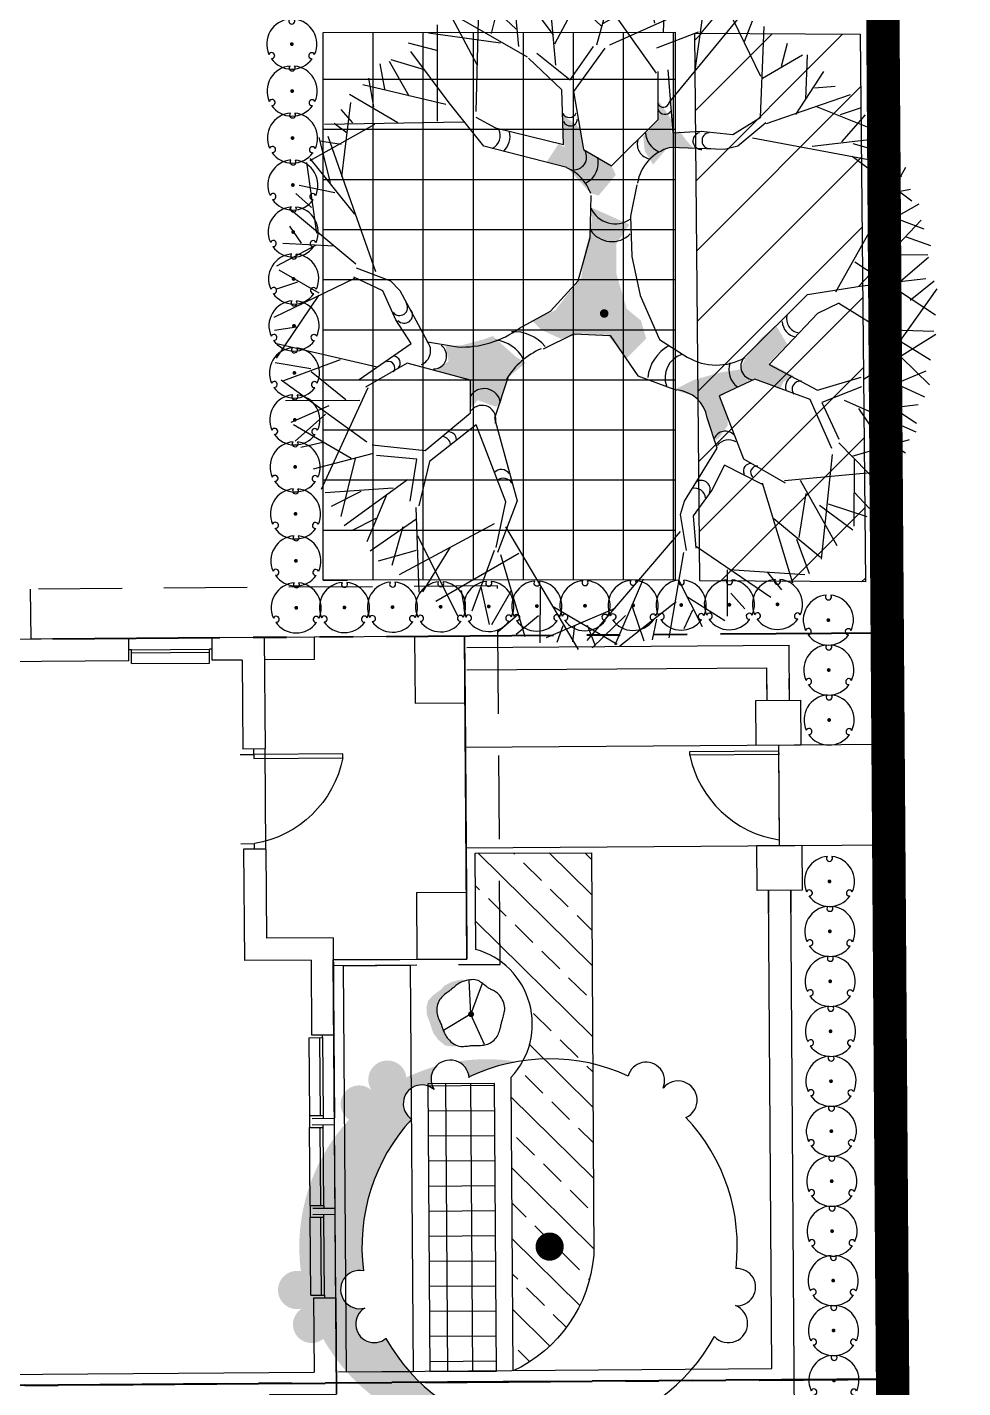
# Model space of a CAD drawing. Header units: feet. Extents: x 919634 to 928945, y 707022 to 708026.
# Drawn here: x 921057.91 to 921085.94, y 707317.53 to 707358.27 of the extents above; entities that cross this region are included whole.
import ezdxf

# ---------------------------------------------------------------- set-up
doc = ezdxf.new("R2010")
doc.units = ezdxf.units.FT
doc.header["$LTSCALE"] = 20
doc.header["$MEASUREMENT"] = 0
for name, pattern in [('PHANTOM2', [1.25, 0.625, -0.125, 0.125, -0.125, 0.125, -0.125]), ('Site Plan$0$HIDDEN2', [0.1875, 0.125, -0.0625]), ('Site Plan$0$PHANTOM2', [1.25, 0.625, -0.125, 0.125, -0.125, 0.125, -0.125])]:
    doc.linetypes.add(name, pattern=pattern)
doc.layers.add('-u-site-propline', color=7, linetype='PHANTOM2', true_color=0xd10000)
for name, color, linetype in [('-u-site-xref', 7, 'Continuous'), ('L-002', 15, 'Continuous'), ('LK-SHRB-035M', 4, 'Continuous'), ('LK-SHRB-TRNK', 3, 'Continuous'), ('LK-TREE-013M', 6, 'Continuous'), ('LK-TREE-025M', 2, 'Continuous'), ('LK-TREE-035M', 123, 'Continuous'), ('LK-TREE-SM60', 251, 'Continuous'), ('LK-TREE-TRNK', 32, 'Continuous'), ('LP-PATT-GRND', 251, 'Continuous'), ('LP-PATT-SHAR', 4, 'Continuous'), ('LP-SHAR-BRDR-CONT', 123, 'Continuous'), ('LP-SHRB', 7, 'Continuous'), ('LP-TREE', 15, 'Continuous'), ('Site Plan$0$-u-site-bldg-slab', 6, 'Continuous'), ('Site Plan$0$-u-site-bldg_interior', 252, 'Continuous'), ('Site Plan$0$-u-site-fence', 4, 'Site Plan$0$FENCELINE1'), ('Site Plan$0$-u-site-wall', 4, 'Continuous'), ('Site Plan$0$A-DOOR', 253, 'Continuous'), ('Site Plan$0$SP-BLDG-ROOF ABOVE', 4, 'Site Plan$0$HIDDEN2'), ('x-RL TH4-LP Block$0$LK-SHRB-013M', 253, 'Continuous'), ('x-RL TH4-LP Block$0$LK-SHRB-035M', 253, 'Continuous'), ('x-RL TH4-LP Block$0$LK-SHRB-TRNK', 253, 'Continuous'), ('x-RL TH4-LP Block$0$LK-TREE-050M', 253, 'Continuous'), ('x-RL TH4-LP Block$0$LK-TREE-TRNK', 253, 'Continuous'), ('x-RL TH4-LP Block$0$LP-PATT-SHAR', 253, 'Continuous'), ('x-RL TH4-LP Block$0$LP-SHAR-BRDR-CONT', 253, 'Continuous'), ('x-RL TH4-LP Block$0$LP-SHRB', 253, 'Continuous'), ('x-RL TH4-LP Block$0$LP-TREE', 253, 'Continuous')]:
    doc.layers.add(name, color=color, linetype=linetype)
for name, color, linetype, lineweight in [('Site Plan$0$SP-LOT LINES', 252, 'Site Plan$0$PHANTOM2', 40), ('Site Plan$0$SP-SIDEWALK', 2, 'Continuous', 25), ('SP-BUILDING-FOOTPRINT', 1, 'Continuous', 25)]:
    doc.layers.add(name, color=color, linetype=linetype, lineweight=lineweight)
for name, color, linetype, plot in [('x-RL TH4-LP Block$0$-u-site-no_plot', 253, 'Continuous', False), ('x-RL TH4-LP Block$0$LK-SHRB-SHAD', 253, 'Continuous', False), ('x-RL TH4-LP Block$0$LK-TREE-SHAD', 253, 'Continuous', False)]:
    doc.layers.add(name, color=color, linetype=linetype, plot=plot)
doc.layers.get('-u-site-xref').off()
doc.linetypes.add('Site Plan$0$FENCELINE1', pattern='A,0.25,-0.1,[133,ltypeshp.shx,S=0.1,R=0,X=-0.1,Y=0],-0.1,1', length=1.45)

# ---------------------------------------------------------------- blocks, each defined once
blk = doc.blocks.new('Site Plan$0$A$C8793d83c')
at = {"layer": 'Site Plan$0$-u-site-fence'}
for p, q in [((-8.771, -85.052), (-8.79, -82.052)), ((-8.772, -84.886), (-8.789, -82.219))]:
    blk.add_line(p, q, dxfattribs=at)
blk.add_lwpolyline([(-6.109, -84.754), (-6.108, -84.868), (-8.772, -84.886), (-8.773, -84.771)], close=True, dxfattribs=at)
blk.add_arc((-9.28, -85.423), 3.242, 11.919, 81.2848, dxfattribs=at)
at = {"layer": 'Site Plan$0$-u-site-wall'}
for p, q in [((-9.246, -63.395), (-9.134, -80.714)), ((4.431, -66.303), (-8.557, -66.394)), ((-8.557, -66.394), (-8.464, -80.71)), ((-9.134, -80.714), (-9.138, -80.044)), ((-8.464, -80.71), (-8.468, -80.04)), ((-9.097, -86.394), (-9.086, -88.048)), ((-9.097, -86.394), (-9.093, -87.064)), ((-8.427, -86.39), (-8.421, -87.373)), ((-8.427, -86.39), (-8.423, -87.06)), ((0.567, -87.315), (-8.421, -87.373)), ((0.572, -87.985), (-9.086, -88.048))]:
    blk.add_line(p, q, dxfattribs=at)
for points in [[(-9.46, -82.057), (-9.469, -80.717), (-8.129, -80.708), (-8.12, -82.048)], [(-9.432, -86.397), (-9.441, -85.057), (-8.101, -85.048), (-8.092, -86.388)]]:
    blk.add_lwpolyline(points, close=True, dxfattribs=at)
blk = doc.blocks.new('*U239')
at = {"layer": 'Site Plan$0$A-DOOR'}
blk.add_lwpolyline([(-28.62, -31.97), (-30, -31.97), (-30, 0), (-28.62, 0)], close=True, dxfattribs=at)
blk.add_arc((-36.41, 6.14), 38.9, 281.5467, 350.9125, dxfattribs=at)
blk = doc.blocks.new('Site Plan')
at = {"layer": 'Site Plan$0$-u-site-bldg-slab'}
for p, q in [((921071.028, 707338.038, -0.001), (921071.068, 707332.372, -0.001)), ((921065.059, 707333.662, -0.001), (921065.037, 707336.662, -0.001)), ((921069.588, 707330.361, -0.001), (921067.082, 707330.343, -0.001))]:
    blk.add_line(p, q, dxfattribs=at)
at = {"layer": 'Site Plan$0$-u-site-bldg_interior'}
for p, q in [((921060.951, 707339.966, -0.001), (921045.221, 707339.854, -0.001)), ((921060.951, 707339.966, -0.001), (921063.451, 707339.984, -0.001)), ((921060.956, 707339.3, -0.001), (921060.951, 707339.966, -0.001)), ((921065.013, 707339.995, -0.001), (921063.451, 707339.984, -0.001)), ((921063.456, 707339.317, -0.001), (921063.451, 707339.984, -0.001)), ((921066.518, 707340.008, -0.001), (921065.013, 707339.995, -0.001)), ((921065.013, 707339.995, -0.001), (921065.037, 707336.662, -0.001)), ((921066.523, 707339.338, -0.001), (921066.518, 707340.008, -0.001)), ((921071.013, 707340.038, -0.001), (921069.518, 707340.027, -0.001)), ((921069.518, 707340.027, -0.001), (921069.533, 707338.027, -0.001)), ((921071.013, 707340.038, -0.001), (921071.028, 707338.038, -0.001)), ((921061.037, 707339.63, -0.001), (921060.954, 707339.629, -0.001)), ((921061.037, 707339.63, -0.001), (921063.368, 707339.647, -0.001)), ((921061.04, 707339.217, -0.001), (921061.037, 707339.63, -0.001)), ((921061.038, 707339.537, -0.001), (921063.369, 707339.554, -0.001)), ((921063.454, 707339.647, -0.001), (921063.37, 707339.647, -0.001)), ((921063.373, 707339.233, -0.001), (921063.37, 707339.647, -0.001)), ((921060.956, 707339.3, -0.001), (921045.226, 707339.187, -0.001)), ((921061.04, 707339.217, -0.001), (921063.373, 707339.233, -0.001)), ((921064.351, 707339.324, -0.001), (921063.456, 707339.317, -0.001)), ((921064.351, 707339.324, -0.001), (921064.371, 707336.657, -0.001)), ((921066.523, 707339.338, -0.001), (921065.018, 707339.325, -0.001)), ((921069.533, 707338.027, -0.001), (921071.028, 707338.038, -0.001)), ((921065.037, 707336.662, -0.001), (921064.371, 707336.657, -0.001)), ((921064.701, 707336.493, -0.001), (921064.7, 707336.66, -0.001)), ((921064.288, 707336.49, -0.001), (921064.701, 707336.493, -0.001)), ((921064.307, 707333.823, -0.001), (921064.721, 707333.826, -0.001)), ((921064.722, 707333.66, -0.001), (921064.721, 707333.826, -0.001)), ((921065.059, 707333.662, -0.001), (921064.392, 707333.657, -0.001)), ((921064.392, 707333.657, -0.001), (921064.416, 707330.324, -0.001)), ((921065.059, 707333.662, -0.001), (921065.078, 707330.995, -0.001)), ((921069.573, 707332.361, -0.001), (921071.068, 707332.372, -0.001)), ((921069.573, 707332.361, -0.001), (921069.588, 707330.361, -0.001)), ((921071.068, 707332.372, -0.001), (921071.082, 707330.372, -0.001)), ((921067.078, 707331.01, -0.001), (921065.078, 707330.995, -0.001)), ((921067.078, 707331.01, -0.001), (921067.098, 707328.104, -0.001)), ((921066.416, 707330.338, -0.001), (921064.416, 707330.324, -0.001)), ((921066.416, 707330.338, -0.001), (921066.432, 707328.099, -0.001)), ((921071.082, 707330.372, -0.001), (921069.588, 707330.361, -0.001)), ((921066.432, 707328.099, -0.001), (921067.098, 707328.104, -0.001)), ((921066.762, 707328.018, -0.001), (921066.762, 707328.101, -0.001)), ((921067.098, 707328.104, -0.001), (921067.116, 707325.604, -0.001)), ((921066.349, 707328.015, -0.001), (921066.762, 707328.018, -0.001)), ((921066.349, 707328.015, -0.001), (921066.366, 707325.682, -0.001)), ((921066.67, 707328.017, -0.001), (921066.686, 707325.684, -0.001)), ((921066.762, 707328.018, -0.001), (921066.779, 707325.685, -0.001)), ((921066.366, 707325.682, -0.001), (921066.779, 707325.685, -0.001)), ((921066.366, 707325.682, -0.001), (921066.368, 707325.327, -0.001)), ((921066.779, 707325.685, -0.001), (921066.779, 707325.601, -0.001)), ((921066.368, 707325.327, -0.001), (921066.781, 707325.33, -0.001)), ((921066.385, 707322.994, -0.001), (921066.368, 707325.327, -0.001)), ((921066.45, 707325.599, -0.001), (921067.116, 707325.604, -0.001)), ((921066.451, 707325.411, -0.001), (921067.118, 707325.416, -0.001)), ((921066.705, 707322.996, -0.001), (921066.689, 707325.33, -0.001)), ((921066.781, 707325.33, -0.001), (921066.781, 707325.414, -0.001)), ((921066.798, 707322.997, -0.001), (921066.781, 707325.33, -0.001)), ((921067.135, 707322.916, -0.001), (921067.118, 707325.416, -0.001)), ((921066.385, 707322.994, -0.001), (921066.798, 707322.997, -0.001)), ((921066.385, 707322.994, -0.001), (921066.387, 707322.64, -0.001)), ((921066.469, 707322.911, -0.001), (921067.135, 707322.916, -0.001)), ((921066.798, 707322.997, -0.001), (921066.799, 707322.914, -0.001)), ((921066.387, 707322.64, -0.001), (921066.801, 707322.643, -0.001)), ((921066.404, 707320.307, -0.001), (921066.387, 707322.64, -0.001)), ((921066.47, 707322.724, -0.001), (921067.137, 707322.729, -0.001)), ((921066.725, 707320.309, -0.001), (921066.708, 707322.642, -0.001)), ((921066.801, 707322.643, -0.001), (921066.8, 707322.726, -0.001)), ((921066.817, 707320.31, -0.001), (921066.801, 707322.643, -0.001)), ((921067.155, 707320.229, -0.001), (921067.137, 707322.729, -0.001)), ((921066.404, 707320.307, -0.001), (921066.817, 707320.31, -0.001)), ((921066.488, 707320.224, -0.001), (921067.155, 707320.229, -0.001)), ((921066.488, 707320.224, -0.001), (921066.504, 707318.005, -0.001)), ((921066.817, 707320.31, -0.001), (921066.818, 707320.226, -0.001)), ((921067.155, 707320.229, -0.001), (921067.175, 707317.343, -0.001)), ((921013.422, 707317.626, -0.001), (921066.504, 707318.005, -0.001))]:
    blk.add_line(p, q, dxfattribs=at)
at = {"layer": 'Site Plan$0$SP-BLDG-ROOF ABOVE', "elevation": -0.001}
blk.add_lwpolyline([(921067.084, 707330.176), (921072.083, 707330.212), (921072.003, 707341.545), (921058.003, 707341.445), (921058.014, 707339.946)], dxfattribs=at)
at = {"layer": 'Site Plan$0$SP-LOT LINES', "ltscale": 0.4, "elevation": -0.001}
for points in [[(921083.839, 707317.796), (921083.68, 707340.129), (920989.682, 707339.457), (920989.842, 707317.124)], [(921083.996, 707295.796), (921083.839, 707317.796), (920989.842, 707317.124), (920989.999, 707295.125)]]:
    blk.add_lwpolyline(points, close=True, dxfattribs=at)
at = {"layer": 'Site Plan$0$SP-SIDEWALK', "elevation": -0.001}
blk.add_lwpolyline([(921083.725, 707333.795), (921083.703, 707336.795), (921071.037, 707336.705), (921071.058, 707333.705)], close=True, dxfattribs=at)
at = {"layer": 'Site Plan$0$-u-site-bldg_interior', "xscale": -0.08333333333333337, "yscale": 0.08333333333333337, "zscale": 0.08333333333333333, "rotation": 90.409444444105}
blk.add_blockref('*U239', (921064.719, 707333.993, -0.001), dxfattribs=at)
at = {"layer": 'Site Plan$0$-u-site-wall', "extrusion": (3.08565e-09, -5.10161e-07, 1), "rotation": 180.0371235714795}
blk.add_blockref('Site Plan$0$A$C8793d83c', (921071.708, 707251.714, -0.358), dxfattribs=at)
blk = doc.blocks.new('x-RL TH4-LP Block$0$SHRUB-LRG-121')
at = {"layer": 'x-RL TH4-LP Block$0$LK-SHRB-SHAD'}
blk.add_hatch(color=256, dxfattribs=at).paths.add_polyline_path([(0.207, 0.499), (0.295, 0.508), (0.412, 0.491), (0.524, 0.398), (0.6, 0.292), (0.643, 0.158), (0.699, -0.002), (0.704, -0.11), (0.678, -0.216), (0.611, -0.291), (0.475, -0.393), (0.41, -0.458), (0.291, -0.516), (0.168, -0.546), (0.088, -0.542), (0.064, -0.531), (0.153, -0.508), (0.239, -0.458), (0.315, -0.391), (0.418, -0.317), (0.503, -0.222), (0.539, -0.136), (0.539, -0.008), (0.505, 0.102), (0.464, 0.184), (0.431, 0.277), (0.367, 0.385), (0.289, 0.456), (0.241, 0.484)])
at = {"layer": 'x-RL TH4-LP Block$0$LK-SHRB-013M'}
for p, q in [((-0.21, 0.481), (0.003, 0.005)), ((0.024, 0.012), (0.439, 0.254)), ((0.003, 0.005), (-0.183, -0.49))]:
    blk.add_line(p, q, dxfattribs=at)
at = {"layer": 'x-RL TH4-LP Block$0$LK-SHRB-035M'}
blk.add_line((0.003, -0.004), (0.025, -0.54), dxfattribs=at)
blk.add_lwpolyline([(0.366, -0.351), (0.382, -0.34), (0.398, -0.328), (0.416, -0.314), (0.433, -0.3), (0.451, -0.284), (0.467, -0.267), (0.483, -0.248), (0.497, -0.228), (0.509, -0.206), (0.519, -0.182), (0.527, -0.157), (0.534, -0.132), (0.538, -0.106), (0.54, -0.081), (0.541, -0.056), (0.539, -0.031), (0.536, -0.008), (0.532, 0.014), (0.526, 0.034), (0.519, 0.054), (0.511, 0.073), (0.504, 0.09), (0.496, 0.107), (0.489, 0.122), (0.483, 0.137), (0.477, 0.151), (0.471, 0.164), (0.466, 0.177), (0.461, 0.19), (0.456, 0.204), (0.451, 0.217), (0.446, 0.232), (0.441, 0.247), (0.435, 0.263), (0.429, 0.28), (0.421, 0.297), (0.413, 0.315), (0.403, 0.333), (0.391, 0.352), (0.378, 0.371), (0.362, 0.39), (0.345, 0.409), (0.326, 0.427), (0.305, 0.444), (0.284, 0.46), (0.262, 0.474), (0.239, 0.486), (0.215, 0.495), (0.192, 0.502), (0.168, 0.506), (0.145, 0.507), (0.122, 0.507), (0.1, 0.506), (0.079, 0.504), (0.059, 0.502), (0.04, 0.499), (0.022, 0.498), (0.006, 0.496), (-0.009, 0.495), (-0.024, 0.494), (-0.039, 0.494), (-0.055, 0.494), (-0.071, 0.493), (-0.088, 0.494), (-0.107, 0.494), (-0.126, 0.494), (-0.147, 0.493), (-0.169, 0.492), (-0.191, 0.489), (-0.214, 0.486), (-0.236, 0.48), (-0.259, 0.473), (-0.281, 0.464), (-0.302, 0.453), (-0.323, 0.44), (-0.342, 0.426), (-0.361, 0.41), (-0.378, 0.392), (-0.393, 0.374), (-0.407, 0.355), (-0.419, 0.335), (-0.429, 0.314), (-0.438, 0.293), (-0.445, 0.272), (-0.452, 0.252), (-0.457, 0.232), (-0.462, 0.213), (-0.466, 0.195), (-0.469, 0.178), (-0.473, 0.163), (-0.477, 0.148), (-0.481, 0.133), (-0.485, 0.118), (-0.489, 0.102), (-0.494, 0.086), (-0.5, 0.068), (-0.506, 0.048), (-0.513, 0.027), (-0.519, 0.004), (-0.525, -0.02), (-0.529, -0.045), (-0.532, -0.07), (-0.533, -0.097), (-0.531, -0.123), (-0.525, -0.15), (-0.517, -0.177), (-0.507, -0.203), (-0.495, -0.228), (-0.481, -0.252), (-0.466, -0.274), (-0.45, -0.295), (-0.434, -0.313), (-0.418, -0.328), (-0.402, -0.341), (-0.386, -0.352), (-0.371, -0.362), (-0.356, -0.37), (-0.342, -0.377), (-0.328, -0.384), (-0.315, -0.39), (-0.303, -0.397), (-0.291, -0.403), (-0.28, -0.411), (-0.268, -0.418), (-0.257, -0.427), (-0.245, -0.436), (-0.233, -0.446), (-0.219, -0.457), (-0.205, -0.469), (-0.19, -0.482), (-0.173, -0.495), (-0.155, -0.507), (-0.136, -0.519), (-0.114, -0.529), (-0.092, -0.537), (-0.067, -0.542), (-0.04, -0.545), (-0.013, -0.545), (0.016, -0.542), (0.045, -0.538), (0.073, -0.532), (0.101, -0.524), (0.127, -0.515), (0.151, -0.506), (0.172, -0.496), (0.191, -0.486), (0.208, -0.475), (0.224, -0.465), (0.237, -0.455), (0.25, -0.444), (0.261, -0.434), (0.272, -0.425), (0.283, -0.416), (0.293, -0.407), (0.304, -0.398), (0.314, -0.389), (0.326, -0.38), (0.338, -0.371), (0.351, -0.361)], close=True, dxfattribs=at)
at = {"layer": 'x-RL TH4-LP Block$0$LK-SHRB-TRNK', "const_width": 0.0469}
blk.add_lwpolyline([(-0.023, 0, 1), (0.023, 0, 1)], format="xyb", close=True, dxfattribs=at)
blk = doc.blocks.new('x-RL TH4-LP Block$0$TREE-SIMP-021')
at = {"layer": 'x-RL TH4-LP Block$0$LK-TREE-SHAD'}
h = blk.add_hatch(color=256, dxfattribs=at)
edge = h.paths.add_edge_path()
edge.add_arc((0.167, 0), 0.5, 260.3866, 278.5936)
edge.add_arc((0.2619, -0.4475), 0.051, 186.3524, 246.6513, ccw=False)
edge.add_arc((0, 0), 0.5, 279.6134, 294.9897, ccw=False)
edge = h.paths.add_edge_path()
edge.add_arc((0.167, 0), 0.5, 285.3581, 294.9897, ccw=False)
edge.add_arc((0.2619, -0.4475), 0.051, 317.3005, 392.4177)
edge.add_arc((0.3378, -0.3833), 0.0494, 228.3744, 416.8574)
edge.add_arc((0, 0), 0.5, 316.8519, 366.9897)
edge.add_arc((0.5066, 0.1108), 0.051, 258.3524, 464.4177)
edge.add_arc((0.4689, 0.2028), 0.0494, 300.3744, 488.8574)
edge.add_arc((0, 0), 0.5, 28.8519, 78.9897)
edge.add_arc((0.0512, 0.516), 0.051, 330.3524, 399.9472)
edge.add_arc((0.119, 0.5086), 0.0494, 12.3744, 125.5951, ccw=False)
edge.add_arc((0.2182, 0.516), 0.051, -29.6476, 176.4177, ccw=False)
edge.add_arc((0.167, 0), 0.5, 28.8519, 78.9897, ccw=False)
edge.add_arc((0.6359, 0.2028), 0.0494, -59.6256, 128.8574, ccw=False)
edge.add_arc((0.6736, 0.1108), 0.051, -101.6476, 104.4177, ccw=False)
edge.add_arc((0.167, 0), 0.5, -43.1481, 6.9897, ccw=False)
edge.add_arc((0.5048, -0.3833), 0.0494, -131.6256, 56.8574, ccw=False)
edge.add_arc((0.4289, -0.4475), 0.051, -173.6476, 32.4177, ccw=False)
at = {"layer": 'x-RL TH4-LP Block$0$LK-TREE-050M'}
for centre, radius, start, end in [((-0.048, 0.5086), 0.0494, 12.3744, 201.2618), ((0.0512, 0.516), 0.051, 330.3524, 176.4177), ((-0.0038, 0.0031), 0.4952, 100.5016, 151.0925), ((0, 0), 0.5, 28.8519, 78.9897), ((-0.475, 0.2081), 0.051, 42.4333, 248.4177), ((0.4689, 0.2028), 0.0494, 300.3744, 129.2618), ((-0.4986, 0.1115), 0.0494, 84.3744, 273.2618), ((0.5066, 0.1108), 0.051, 258.3524, 104.4177), ((0, 0), 0.5, 172.8519, 222.9897), ((0, 0), 0.5, 316.8519, 6.9897), ((-0.3447, -0.3874), 0.051, 114.3524, 320.4177), ((0.3378, -0.3833), 0.0494, 228.3744, 57.2618), ((-0.2601, -0.4397), 0.0494, 156.3744, 345.2618), ((0.2619, -0.4475), 0.051, 183.854, 32.4177), ((0, 0), 0.5, 244.8519, 294.9897)]:
    blk.add_arc(centre, radius, start, end, dxfattribs=at)
at = {"layer": 'x-RL TH4-LP Block$0$LK-TREE-TRNK', "const_width": 0.0375}
blk.add_lwpolyline([(-0.0188, 0, 1), (0.0187, 0, 1)], format="xyb", close=True, dxfattribs=at)
blk = doc.blocks.new('x-RL TH4-LP Block', base_point=(1241.699, -401.822))
at = {"layer": 'x-RL TH4-LP Block$0$LP-PATT-SHAR'}
h = blk.add_hatch(dxfattribs=at)
h.set_pattern_fill('ANSI37', color=256, scale=6, angle=45)
h.set_pattern_definition([(90, (922118.96254, 708828.6941), (-0.75, 0), []), (180, (922118.96254, 708828.6941), (-6e-17, -0.75), [])])
h.paths.add_polyline_path([(1316.969, -387.959), (1308.356, -387.959), (1308.356, -389.959), (1316.969, -389.959)])
h = blk.add_hatch(dxfattribs=at)
h.set_pattern_fill('ANSI33', color=256, scale=6)
h.set_pattern_definition([(45, (922115.963, 708813.3012), (-1.0606601718, 1.0606601718), []), (45, (922117.0236, 708813.3012), (-1.0606601718, 1.0606601718), [0.75, -0.375])])
edge = h.paths.add_edge_path()
edge.add_arc((1318.758, -388.784), 2.319, 226.2217, 343.8937)
edge.add_line((1320.986, -389.427), (1323.864, -389.427))
edge.add_line((1323.864, -389.427), (1323.856, -392.912))
edge.add_line((1323.856, -392.912), (1311.804, -392.893))
edge.add_arc((1312.186, -388.694), 4.217, 204.7347, 264.8017, ccw=False)
edge.add_line((1308.356, -390.459), (1317.153, -390.459))
at = {"layer": 'x-RL TH4-LP Block$0$-u-site-no_plot'}
blk.add_line((1241.699, -401.822), (1330.366, -401.822), dxfattribs=at)
at = {"layer": 'x-RL TH4-LP Block$0$LP-SHAR-BRDR-CONT'}
for points in [[(1320.523, -387.459), (1308.356, -387.459), (1308.356, -385.459), (1320.523, -385.459)], [(1316.969, -387.959), (1308.356, -387.959), (1308.356, -389.959), (1316.969, -389.959)]]:
    blk.add_lwpolyline(points, close=True, dxfattribs=at)
blk.add_lwpolyline([(1317.153, -390.459, 0.563885), (1320.986, -389.427), (1323.864, -389.427), (1323.856, -392.912), (1311.804, -392.893, -0.268263), (1308.356, -390.459)], format="xyb", close=True, dxfattribs=at)
at = {"layer": 'x-RL TH4-LP Block$0$LP-SHRB', "xscale": 1.896938157072053, "yscale": 1.896938157072053, "zscale": 3.319641774876096, "rotation": 90}
blk.add_blockref('x-RL TH4-LP Block$0$SHRUB-LRG-121', (1319.046, -389.271), dxfattribs=at)
at = {"layer": 'x-RL TH4-LP Block$0$LP-TREE', "xscale": 11.24595552882447, "yscale": 11.24595552882447, "zscale": 13.08037563701798, "rotation": 90}
blk.add_blockref('x-RL TH4-LP Block$0$TREE-SIMP-021', (1312.072, -391.575, -0.001), dxfattribs=at)
blk = doc.blocks.new('SHRUB-LRG-020')
at = {"layer": 'LK-SHRB-035M'}
for centre, radius, start, end in [((0, 0), 0.5, 94.3498, 204.1975), ((0.002, 0.46), 0.06, 145.5617, 37.3741), ((0, 0), 0.5, 335.6607, 84.3619), ((-0.4, -0.229), 0.06, 265.5617, 157.3741), ((0.398, -0.232), 0.06, 25.5617, 277.3741), ((0, 0), 0.5, 215.058, 323.9795)]:
    blk.add_arc(centre, radius, start, end, dxfattribs=at)
at = {"layer": 'LK-SHRB-TRNK', "const_width": 0.0375}
blk.add_lwpolyline([(-0.019, 0, 1), (0.019, 0, 1)], format="xyb", close=True, dxfattribs=at)
blk = doc.blocks.new('TREE-DCID-450')
at = {"layer": 'LK-TREE-SM60'}
h = blk.add_hatch(color=256, dxfattribs=at)
h.paths.add_polyline_path([(-0.0144, 0.1541), (0.0421, 0.1288), (0.0226, 0.0996), (0.0226, 0.0548), (0.0382, 0.0023), (0.0596, -0.0153), (0.0674, -0.0425), (0.0382, -0.0717), (0.009, -0.0367), (-0.028, -0.0347), (-0.0611, -0.0425), (-0.0903, -0.0289), (-0.104, -0.0153), (-0.0689, 0.0003), (-0.0495, 0.0256), (-0.03, 0.049), (-0.0241, 0.0898), (-0.0183, 0.1112), (-0.0144, 0.1346)])
h.paths.add_polyline_path([(-0.0826, 0.222), (-0.0643, 0.2494), (-0.0551, 0.2448), (-0.0582, 0.2707), (-0.0582, 0.2935), (-0.0323, 0.2737), (-0.0277, 0.2402), (0.0149, 0.2174), (0.0218, 0.2032), (-0.004, 0.1722), (-0.0161, 0.1756), (-0.0523, 0.2152)])
h.paths.add_polyline_path([(0.0628, 0.2611), (0.0653, 0.2386), (0.0778, 0.2187), (0.1003, 0.2449), (0.124, 0.2436), (0.139, 0.2424), (0.1277, 0.2548), (0.1177, 0.2686), (0.1053, 0.2661), (0.1053, 0.286), (0.0866, 0.3135), (0.0853, 0.2848)])
h.paths.add_polyline_path([(0.1115, -0.118), (0.1395, -0.104), (0.18, -0.0928), (0.208, -0.0886), (0.2163, -0.0719), (0.2401, -0.0411), (0.2625, -0.023), (0.2792, -0.0509), (0.2513, -0.0788), (0.289, -0.0984), (0.2737, -0.1068), (0.2681, -0.118), (0.2275, -0.1026), (0.1926, -0.1208), (0.1772, -0.1305), (0.1898, -0.1627), (0.1898, -0.1725), (0.1758, -0.192), (0.1716, -0.1948), (0.1562, -0.1515), (0.1423, -0.1291), (0.1185, -0.1222)])
h.paths.add_polyline_path([(-0.163, -0.0385), (-0.1281, -0.0697), (-0.1131, -0.0784), (-0.1418, -0.1021), (-0.1505, -0.1383), (-0.158, -0.1445), (-0.1855, -0.1346), (-0.1967, -0.147), (-0.1967, -0.1071), (-0.2229, -0.0971), (-0.2466, -0.0897), (-0.2291, -0.0759), (-0.2341, -0.0535), (-0.2092, -0.0522), (-0.1767, -0.0435)])
at = {"layer": 'LK-TREE-013M'}
for p, q in [((-0.1648, 0.4152), (-0.1505, 0.4725)), ((-0.0932, 0.4438), (-0.0908, 0.4844)), ((0.0933, 0.4174), (0.0956, 0.482)), ((0.215, 0.4032), (0.227, 0.4343)), ((0.0836, 0.3937), (0.1457, 0.4176)), ((-0.2468, 0.3897), (-0.2891, 0.4008)), ((-0.0467, 0.346), (-0.0119, 0.3957)), ((-0.3249, 0.3316), (-0.3321, 0.3698)), ((-0.0965, 0.3858), (-0.0467, 0.346)), ((-0.3416, 0.3053), (-0.3488, 0.3483)), ((0.0852, 0.2863), (0.0852, 0.3584)), ((0.3201, 0.334), (0.3512, 0.3364)), ((0.3608, 0.2528), (0.3966, 0.2934)), ((-0.3812, 0.2658), (-0.401, 0.2802)), ((-0.4064, 0.192), (-0.4233, 0.2595)), ((0.3775, 0.2504), (0.4444, 0.2313)), ((-0.4001, 0.1764), (-0.4532, 0.1871)), ((0.4288, 0.1917), (0.4512, 0.2017)), ((-0.4501, 0.1006), (-0.4677, 0.1263)), ((0.4432, 0.1377), (0.484, 0.1224)), ((0.4576, 0.1101), (0.4943, 0.0972)), ((0.4635, 0.0155), (0.4997, 0.0444)), ((-0.4575, -0.0251), (-0.4903, -0.0302)), ((0.4499, -0.0703), (0.4924, -0.1114)), ((-0.3835, -0.1341), (-0.4353, -0.0922)), ((0.3903, -0.1148), (0.331, -0.138)), ((0.331, -0.138), (0.3566, -0.1931)), ((-0.4087, -0.1431), (-0.466, -0.1679)), ((0.4389, -0.1467), (0.4729, -0.1691)), ((-0.277, -0.2231), (-0.3375, -0.2178)), ((-0.2866, -0.2861), (-0.277, -0.2231)), ((0.3071, -0.2748), (0.2967, -0.3405)), ((0.3275, -0.292), (0.3776, -0.3293)), ((-0.3386, -0.3122), (-0.3749, -0.3305)), ((-0.2779, -0.36), (-0.3347, -0.3762)), ((0.2497, -0.3933), (0.2706, -0.4192)), ((-0.2101, -0.4201), (-0.2034, -0.4604)), ((0.0465, -0.4443), (0.0638, -0.4957)), ((-0.1255, -0.4568), (-0.155, -0.4821)), ((-0.0944, -0.4582), (-0.128, -0.4859)), ((0.0361, -0.4576), (-0.0139, -0.506)), ((0.1371, -0.4497), (0.1237, -0.4778)), ((-0.0404, -0.4727), (-0.043, -0.497))]:
    blk.add_line(p, q, dxfattribs=at)
for points in [[(-0.0684, 0.3679), (-0.0791, 0.4903)], [(-0.0697, 0.3996), (-0.0218, 0.4903)], [(-0.0467, 0.443), (-0.0442, 0.4928)], [(0.0802, 0.4306), (0.0678, 0.4903)], [(-0.1239, 0.3957), (-0.1314, 0.4753)], [(-0.0716, 0.4131), (-0.1164, 0.4729)], [(0.0006, 0.4256), (-0.0642, 0.4878)], [(-0.0069, 0.3982), (0.018, 0.4878)], [(0.0031, 0.4306), (0.0902, 0.4803)], [(0.0454, 0.4554), (0.0553, 0.4878)], [(-0.1877, 0.2984), (-0.1837, 0.4554)], [(-0.1276, 0.4216), (-0.1662, 0.4579)], [(0.013, 0.3982), (0.1574, 0.4629)], [(0.1411, 0.36), (0.1549, 0.4604)], [(0.1499, 0.4156), (0.1848, 0.4579)], [(0.2396, 0.3509), (0.1898, 0.4529)], [(-0.1861, 0.3684), (-0.2235, 0.438)], [(-0.1107, 0.3798), (-0.221, 0.443)], [(-0.1513, 0.4007), (-0.2594, 0.4156)], [(-0.2459, 0.2838), (-0.2459, 0.4281)], [(0.2707, 0.3663), (0.2794, 0.4007)], [(-0.2882, 0.3211), (-0.3181, 0.3733)], [(-0.2654, 0.3607), (-0.3156, 0.3758)], [(0.242, 0.3485), (0.3018, 0.3833)], [(0.3068, 0.3161), (0.3093, 0.3833)], [(0.2918, 0.2937), (0.3342, 0.3584)], [(-0.2334, 0.3086), (-0.3579, 0.3385)], [(-0.3895, 0.2006), (-0.3761, 0.3118)], [(-0.3056, 0.2813), (-0.3778, 0.3236)], [(0.3217, 0.3062), (0.4213, 0.2663)], [(-0.3729, 0.2813), (-0.3903, 0.3012)], [(0.359, 0.2937), (0.3889, 0.3037)], [(-0.3405, 0.2788), (-0.4376, 0.2241)], [(-0.3903, 0.2489), (-0.4226, 0.2539)], [(0.3167, 0.2464), (0.4238, 0.2589)], [(0.4197, 0.15), (0.4208, 0.2614)], [(-0.3701, 0.1443), (-0.4369, 0.2279)], [(0.3765, 0.2315), (0.4661, 0.1643)], [(0.4187, 0.208), (0.4392, 0.2336)], [(-0.4268, 0.1159), (-0.4421, 0.222)], [(-0.4347, 0.1544), (-0.4582, 0.1753)], [(0.438, 0.1768), (0.4639, 0.1819)], [(-0.3682, 0.0692), (-0.468, 0.1524)], [(0.4044, 0.1186), (0.4771, 0.1599)], [(0.3858, 0.0358), (0.4801, 0.1352)], [(-0.4279, 0.098), (-0.4873, 0.0665)], [(-0.401, 0.0962), (-0.4782, 0.1005)], [(0.4302, 0.0836), (0.4903, 0.0833)], [(0.3807, 0.0728), (0.5016, -0.0066)], [(0.4498, 0.0444), (0.4912, 0.0799)], [(-0.4557, 0.0421), (-0.4875, 0.032)], [(-0.4236, 0.0257), (-0.4836, 0.0601)], [(-0.4245, 0.0223), (-0.4879, -0.0718)], [(0.4237, -0.0812), (0.504, 0.0323)], [(0.3944, -0.1028), (0.5021, -0.0356)], [(0.4201, -0.0285), (0.4991, -0.031)], [(-0.4357, -0.0876), (-0.4897, -0.0786)], [(-0.3919, -0.0739), (-0.477, -0.1057)], [(0.4419, -0.1096), (0.4877, -0.0905)], [(-0.3521, -0.1975), (-0.4803, -0.1048)], [(-0.3626, -0.1349), (-0.474, -0.1356)], [(0.4016, -0.15), (0.4757, -0.1411)], [(-0.4138, -0.1555), (-0.4592, -0.1961)], [(0.3862, -0.1469), (0.4435, -0.2317)], [(-0.3752, -0.2223), (-0.4618, -0.1717)], [(-0.4179, -0.1981), (-0.4509, -0.2056)], [(0.3563, -0.1986), (0.4214, -0.265)], [(0.3763, -0.2188), (0.4625, -0.1938)], [(0.415, -0.1865), (0.4568, -0.2135)], [(-0.3422, -0.2147), (-0.4322, -0.238)], [(-0.3696, -0.222), (-0.3911, -0.3091)], [(0.3463, -0.2159), (0.3302, -0.3733)], [(0.3793, -0.2234), (0.3788, -0.3238)], [(0.2748, -0.2551), (0.4419, -0.2394)], [(-0.2908, -0.254), (-0.3858, -0.3233)], [(0.2987, -0.2548), (0.3537, -0.3524)], [(-0.3123, -0.2665), (-0.4144, -0.2737)], [(-0.361, -0.2716), (-0.4054, -0.2943)], [(-0.3227, -0.2783), (-0.352, -0.3469)], [(0.3797, -0.2725), (0.4027, -0.2973)], [(-0.2782, -0.2957), (-0.2739, -0.4225)], [(0.3407, -0.2902), (0.3987, -0.3093)], [(-0.2766, -0.3125), (-0.3467, -0.3611)], [(-0.2977, -0.3248), (-0.3142, -0.3826)], [(-0.1608, -0.3199), (-0.3034, -0.3964)], [(0.2591, -0.3121), (0.3292, -0.3699)], [(-0.2759, -0.3375), (-0.216, -0.4581)], [(0.293, -0.3431), (0.3122, -0.3945)], [(-0.2267, -0.355), (-0.2684, -0.4222)], [(-0.1236, -0.3645), (-0.2485, -0.4366)], [(-0.1513, -0.3661), (-0.115, -0.4889)], [(0.1234, -0.3631), (0.1012, -0.4912)], [(0.063, -0.403), (0.0203, -0.5019)], [(0.1164, -0.4051), (0.1513, -0.4741)], [(0.1887, -0.3893), (0.189, -0.4585)], [(0.1921, -0.3884), (0.3054, -0.3963)], [(-0.1807, -0.4147), (-0.1684, -0.4709)], [(-0.1347, -0.4198), (-0.165, -0.4718)], [(-0.0915, -0.415), (-0.0921, -0.4987)], [(0.1944, -0.4242), (0.2153, -0.4478)], [(0.0202, -0.4473), (-0.0827, -0.4913)], [(-0.072, -0.4439), (0.024, -0.5006)], [(0.1123, -0.4372), (0.028, -0.5035)], [(0.1283, -0.4292), (0.1853, -0.465)], [(0.0828, -0.4633), (0.0765, -0.4941)], [(-0.0579, -0.4732), (-0.0665, -0.4982)], [(-0.0212, -0.4721), (-0.0093, -0.5026)]]:
    blk.add_lwpolyline(points, dxfattribs=at)
for centre, radius, start, end in [((0.093, 0.3141), 0.00941, 201.2376, 346.386), ((-0.0479, 0.3003), 0.0111, 205.9837, 337.8396), ((-0.0465, 0.2873), 0.0107, 199.151, 358.6023), ((0.0956, 0.3048), 0.0108, 199.475, 326.2835), ((-0.1731, 0.262), 0.0214, 297.7348, 25.7738), ((-0.1677, 0.2612), 0.0308, 313.8521, 12.7255), ((0.0983, 0.2677), 0.0319, 182.4018, 248.4387), ((0.1501, 0.254), 0.0126, 102.2945, 274.5306), ((0.1631, 0.2546), 0.012, 95.9663, 275.4617), ((0.0759, 0.2492), 0.022, 163.3146, 260.4702), ((-0.0409, 0.2299), 0.0189, 264.082, 28.6565), ((-0.3028, 0.0043), 0.012, 215.9663, 35.4617), ((-0.2958, -0.0067), 0.0126, 222.2945, 34.5306), ((0.2963, -0.0154), 0.0249, 182.9671, 259.6207), ((0.2995, -0.0123), 0.0215, 167.26, 258.577), ((-0.278, -0.0607), 0.0219, 291.5164, 38.518), ((-0.3193, -0.0862), 0.00941, 321.2376, 106.386), ((-0.3125, -0.0793), 0.0108, 319.475, 86.2835), ((0.2229, -0.0893), 0.0315, 160.4576, 234.0687), ((0.2293, -0.084), 0.02, 138.7307, 263.8045), ((0.2939, -0.1151), 0.0175, 120.3591, 194.1191), ((0.2987, -0.1182), 0.0123, 81.5057, 217.9094), ((-0.1791, -0.1635), 0.0211, 344.2449, 141.1942), ((-0.2295, -0.1944), 0.0123, 3.7677, 88.6003), ((0.1862, -0.1996), 0.0184, 45.3793, 155.4048), ((-0.2397, -0.2027), 0.0136, 8.1194, 81.909), ((0.191, -0.2157), 0.0215, 58.6161, 143.144), ((-0.15, -0.253), 0.0144, 36.1321, 136.408), ((0.2241, -0.2406), 0.0108, 79.475, 206.2835), ((0.2335, -0.2431), 0.00941, 81.2376, 226.386), ((-0.147, -0.2669), 0.0152, 31.3336, 126.5361), ((0.1501, -0.2685), 0.0134, 336.7493, 118.5635), ((0.1403, -0.2827), 0.0161, 5.1376, 102.4523)]:
    blk.add_arc(centre, radius, start, end, dxfattribs=at)
at = {"layer": 'LK-TREE-025M'}
for p, q in [((0.0055, 0.3932), (-0.0418, 0.3285)), ((-0.0592, 0.331), (-0.109, 0.3783)), ((0.1001, 0.3609), (0.1076, 0.2663)), ((-0.0567, 0.2489), (-0.0592, 0.331)), ((-0.0418, 0.3285), (-0.0268, 0.2415)), ((-0.1762, 0.2464), (-0.2285, 0.3111)), ((-0.1885, 0.2899), (-0.1588, 0.2738)), ((0.0155, 0.2166), (0.0852, 0.2863)), ((0.1972, 0.2639), (0.2394, 0.2896)), ((-0.1588, 0.2738), (-0.0567, 0.2489)), ((0.1076, 0.2663), (0.1499, 0.2688)), ((0.1499, 0.2688), (0.1972, 0.2639)), ((0.247, 0.2813), (0.2047, 0.2464)), ((-0.0517, 0.2141), (-0.1762, 0.2464)), ((0.2047, 0.2464), (0.1848, 0.2415)), ((-0.0268, 0.2415), (0.0155, 0.2166)), ((0.1848, 0.2415), (0.1033, 0.2442)), ((-0.3679, 0.0636), (-0.3165, 0.0444)), ((-0.3279, 0.0292), (-0.3715, 0.05)), ((-0.3165, 0.0444), (-0.3023, 0.0296)), ((-0.3086, -0.0142), (-0.3279, 0.0292)), ((-0.3023, 0.0296), (-0.2609, -0.0471)), ((0.2142, -0.0708), (0.3095, 0.0239)), ((0.3095, 0.0239), (0.3917, 0.0368)), ((0.3567, 0.011), (0.3245, -0.0049)), ((-0.2852, -0.0496), (-0.3086, -0.0142)), ((0.3245, -0.0049), (0.2519, -0.0809)), ((-0.3634, -0.1034), (-0.2852, -0.0496)), ((-0.2609, -0.0471), (-0.2159, -0.0547)), ((-0.2913, -0.079), (-0.3538, -0.1151)), ((-0.1961, -0.1045), (-0.2913, -0.079)), ((0.2519, -0.0809), (0.3243, -0.1198)), ((-0.1405, -0.1012), (-0.1603, -0.1615)), ((0.3243, -0.1198), (0.3901, -0.1003)), ((-0.1965, -0.1536), (-0.1961, -0.1045)), ((0.2305, -0.103), (0.1769, -0.1281)), ((0.3134, -0.1336), (0.2305, -0.103)), ((0.1769, -0.1281), (0.2133, -0.2224)), ((0.3458, -0.2069), (0.3134, -0.1336)), ((-0.2644, -0.2101), (-0.1965, -0.1536)), ((-0.1603, -0.1615), (-0.1261, -0.2855)), ((0.1741, -0.2064), (0.1587, -0.161)), ((-0.188, -0.1716), (-0.2579, -0.2264)), ((-0.1435, -0.287), (-0.188, -0.1716)), ((-0.3441, -0.2015), (-0.2644, -0.2101)), ((0.1247, -0.2863), (0.1741, -0.2064)), ((0.2133, -0.2224), (0.2758, -0.2585)), ((-0.2579, -0.2264), (-0.2739, -0.2932)), ((0.1848, -0.2319), (0.1658, -0.2698)), ((0.242, -0.2609), (0.1848, -0.2319)), ((-0.1261, -0.2855), (-0.156, -0.3631)), ((0.1658, -0.2698), (0.1379, -0.3082)), ((-0.158, -0.3555), (-0.1435, -0.287)), ((0.1191, -0.306), (0.1247, -0.2863)), ((0.1281, -0.3601), (0.1191, -0.306)), ((0.1379, -0.3082), (0.1417, -0.3564))]:
    blk.add_line(p, q, dxfattribs=at)
for points in [[(0.0827, 0.3559), (-0.0144, 0.4928)], [(0.1021, 0.3119), (0.2097, 0.443)], [(0.2389, 0.29), (0.2445, 0.4256)], [(-0.2285, 0.3111), (-0.2857, 0.3883)], [(0.2481, 0.2801), (0.374, 0.3236)], [(-0.2068, 0.2822), (-0.4152, 0.2788)], [(-0.3385, 0.0576), (-0.4098, 0.2607)], [(0.2271, 0.2589), (0.4387, 0.2191)], [(0.3521, 0.028), (0.457, 0.2147)], [(-0.3703, 0.0479), (-0.4916, -0.0107)], [(0.3917, 0.0368), (0.4871, 0.0478)], [(0.3567, 0.011), (0.4942, -0.0742)], [(-0.3366, -0.085), (-0.4893, -0.0496)], [(0.4126, -0.096), (0.4853, -0.1294)], [(-0.3504, -0.116), (-0.4203, -0.2685)], [(0.3646, -0.1344), (0.4721, -0.1821)], [(0.2412, -0.2586), (0.2868, -0.4086)], [(-0.1438, -0.3244), (-0.0346, -0.5086)], [(0.1186, -0.3316), (-0.0217, -0.495)], [(-0.1606, -0.36), (-0.1941, -0.4512)], [(0.1429, -0.3543), (0.2543, -0.4301)]]:
    blk.add_lwpolyline(points, dxfattribs=at)
for centre, radius, start, end in [((-0.0381, 0.2214), 0.0337, 296.4985, 14.0043), ((0.1197, 0.1798), 0.0664, 104.2678, 170.6582), ((-0.0789, 0.1527), 0.0671, 19.9006, 66.0824), ((0.0207, 0.1698), 0.0399, 205.0114, 304.8008), ((0.0159, 0.1422), 0.039, 214.2644, 315.0293), ((-0.1312, -0.0923), 0.0604, 39.3168, 93.5301), ((-0.2514, -0.0685), 0.0193, 268.9806, 55.601), ((-0.1624, -0.0946), 0.05, 25.3966, 85.4459), ((0.1311, -0.1068), 0.0615, 118.8019, 174.3945), ((0.1328, -0.1011), 0.0372, 109.2534, 199.1852), ((0.173, 0.0043), 0.0863, 239.4308, 299.4785), ((-0.1758, -0.142), 0.0247, 7.7333, 148.4767), ((0.1094, -0.1693), 0.0501, 9.5729, 85.6575)]:
    blk.add_arc(centre, radius, start, end, dxfattribs=at)
at = {"layer": 'LK-TREE-035M'}
for p, q in [((0.0534, 0.1885), (0.0438, 0.1415)), ((-0.0167, 0.1094), (-0.0152, 0.1724)), ((0.0438, 0.1415), (0.0457, 0.0807)), ((-0.0345, 0.0442), (-0.0167, 0.1094)), ((0.0457, 0.0807), (0.0583, 0.0224)), ((-0.0764, -0.001), (-0.0345, 0.0442)), ((0.0583, 0.0224), (0.0874, -0.0437)), ((-0.1228, -0.0265), (-0.0764, -0.001)), ((-0.0866, -0.0576), (-0.0414, -0.0349)), ((-0.0414, -0.0349), (0.0134, -0.0375)), ((0.0134, -0.0375), (0.0547, -0.0982)), ((0.0874, -0.0437), (0.1287, -0.07)), ((0.0547, -0.0982), (0.1131, -0.1194))]:
    blk.add_line(p, q, dxfattribs=at)
for centre, radius, start, end in [((-0.2089, 0.0896), 0.1445, 267.193, 306.5634), ((-0.0461, -0.1602), 0.1117, 113.2473, 149.2072)]:
    blk.add_arc(centre, radius, start, end, dxfattribs=at)
at = {"layer": 'LK-TREE-TRNK', "const_width": 0.00642}
blk.add_lwpolyline([(0.0012, -0.0046, 1), (0.0076, -0.0046, 1)], format="xyb", close=True, dxfattribs=at)

msp = doc.modelspace()

# ---------------------------------------------------------------- block references
at = {"layer": '-u-site-xref'}
msp.add_blockref('Site Plan', (0, 0), dxfattribs=at)

# ---------------------------------------------------------------- next in the draw order: hatches: boundary and pattern name
at = {"layer": 'LP-PATT-GRND'}
h = msp.add_hatch(dxfattribs=at)
h.set_pattern_fill('ANSI31', color=256, scale=12)
h.set_pattern_definition([(45, (921066.5828, 707355.0339), (-1.06066, 1.06066), [])])
h.paths.add_polyline_path([(921077.909, 707358.09), (921082.867, 707358.057), (921083.026, 707341.661), (921078.068, 707341.694)])
at = {"layer": 'LP-PATT-SHAR'}
h = msp.add_hatch(dxfattribs=at)
h.set_pattern_fill('ANSI37', color=256, scale=12, angle=45)
h.set_pattern_definition([(90, (921066.7762, 707341.713), (-1.5, 0), []), (180, (921066.7762, 707341.713), (-1e-16, -1.5), [])])
h.paths.add_polyline_path([(921066.776, 707358.107), (921077.324, 707358.121), (921077.324, 707341.727), (921066.776, 707341.713)])

# ---------------------------------------------------------------- next in the draw order: linework, layer by layer
at = {"layer": 'L-002'}
msp.add_lwpolyline([(921077.909, 707358.09), (921082.867, 707358.057), (921083.026, 707341.661), (921078.068, 707341.694)], close=True, dxfattribs=at)
at = {"layer": 'LP-SHAR-BRDR-CONT'}
msp.add_lwpolyline([(921066.776, 707358.107), (921077.324, 707358.121), (921077.324, 707341.727), (921066.776, 707341.713)], close=True, dxfattribs=at)
at = {"layer": 'SP-BUILDING-FOOTPRINT', "elevation": -0.001}
msp.add_lwpolyline([(921065.485, 707274.012), (921065.411, 707284.33), (921067.411, 707284.344), (921067.249, 707307.01), (921065.249, 707306.996), (921065.175, 707317.329), (921067.175, 707317.343), (921067.082, 707330.343), (921071.082, 707330.372), (921071.013, 707340.038), (921065.013, 707339.995), (921065.013, 707339.996), (921032.848, 707339.765), (921032.929, 707328.432), (921012.679, 707328.288), (921012.755, 707317.621), (921001.922, 707317.544), (921002.003, 707306.211), (921022.253, 707306.355), (921022.41, 707284.356), (921002.16, 707284.211), (921002.241, 707272.878)], dxfattribs=at)

# ---------------------------------------------------------------- next in the draw order: block references
at = {"layer": 'LP-SHRB', "xscale": 1.502163410681632, "yscale": 1.502163410681632, "zscale": 1.502163410681632}
for p in [(921065.837, 707357.764), (921065.848, 707356.358), (921065.859, 707354.951), (921065.871, 707353.545), (921065.882, 707352.138), (921065.893, 707350.732), (921065.904, 707349.326), (921065.916, 707347.919), (921065.927, 707346.513), (921065.938, 707345.106), (921065.949, 707343.7), (921065.961, 707342.293)]:
    msp.add_blockref('SHRUB-LRG-020', p, dxfattribs=at)

# ---------------------------------------------------------------- next in the draw order: block references
at = {"layer": '-u-site-xref', "rotation": 90.40944451206967}
msp.add_blockref('x-RL TH4-LP Block', (921084.313, 707251.464, 0), dxfattribs=at)

# ---------------------------------------------------------------- next in the draw order: linework, layer by layer
at = {"layer": '-u-site-propline', "const_width": 1}
msp.add_lwpolyline([(920947, 707545.92), (920946.201, 707600.835), (920548.473, 707598.249), (920114.576, 707595.417), (920115.105, 707522.895), (920102.967, 707404.748), (920105.543, 707051.813), (920991.697, 707057.367), (920991.473, 707093.125), (921085.439, 707093.799), (921082.202, 707546.78)], close=True, dxfattribs=at)

# ---------------------------------------------------------------- next in the draw order: block references
at = {"layer": 'LP-SHRB', "xscale": 1.502163410681632, "yscale": 1.502163410681632, "zscale": 1.502163410681632}
for p in [(921065.972, 707340.887), (921067.414, 707340.897), (921068.856, 707340.908), (921070.297, 707340.918), (921071.739, 707340.928), (921073.181, 707340.939), (921074.623, 707340.949, 0), (921076.065, 707340.959, 0), (921077.506, 707340.97, 0), (921078.948, 707340.98), (921080.39, 707340.99), (921081.914, 707340.52), (921081.925, 707339.024), (921081.936, 707337.528), (921081.948, 707332.695), (921081.959, 707331.2), (921081.97, 707329.704), (921081.981, 707328.208), (921081.993, 707326.713), (921082.004, 707325.217), (921082.015, 707323.721), (921082.026, 707322.226), (921082.06, 707320.745), (921082.071, 707319.25), (921082.082, 707317.754)]:
    msp.add_blockref('SHRUB-LRG-020', p, dxfattribs=at)
at = {"layer": 'LP-TREE', "xscale": 19.96338660930394, "yscale": 19.96338660930394, "zscale": 24.95423326162993}
msp.add_blockref('TREE-DCID-450', (921075.111, 707349.791), dxfattribs=at)

doc.saveas('drawing.dxf')
